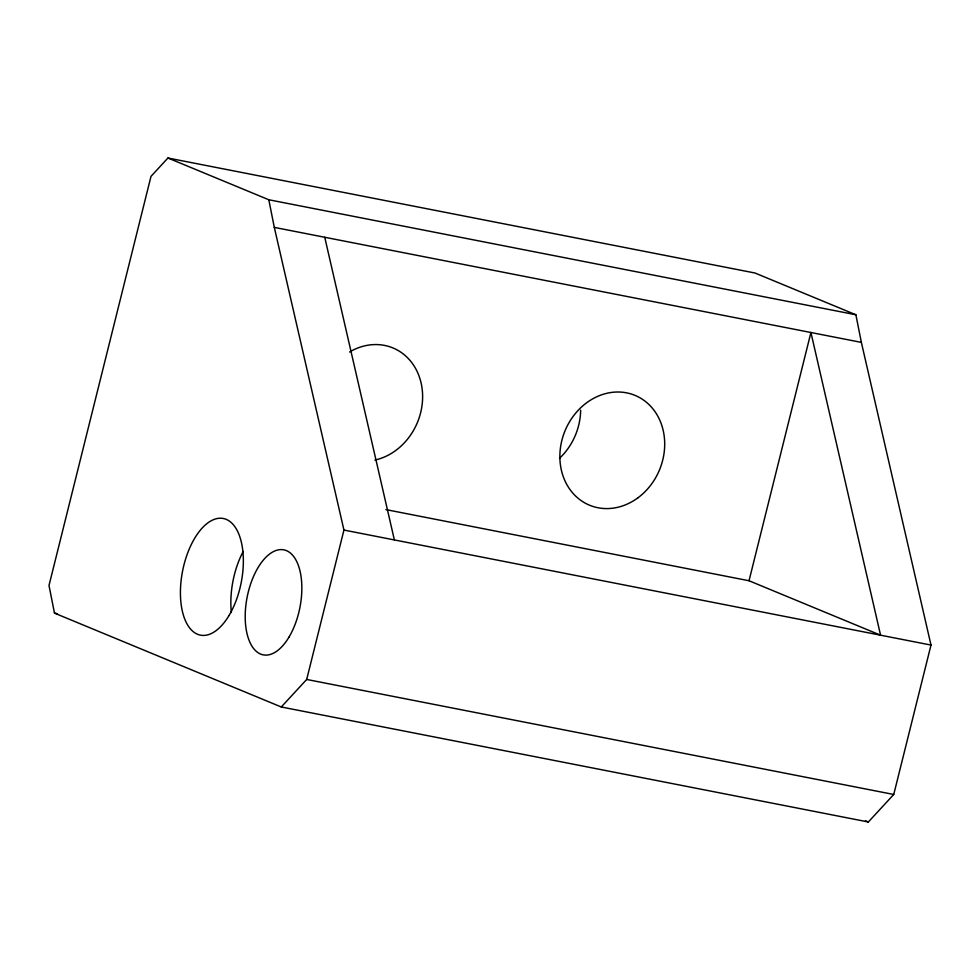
<?xml version="1.0" encoding="UTF-8"?>
<svg xmlns="http://www.w3.org/2000/svg" width="980" height="980" viewBox="0 0 980 980"><rect width="100%" height="100%" fill="white"/><g stroke="black" fill="none" stroke-linecap="round" stroke-linejoin="round"><path stroke-width="1.47" d="M281.285 706.984L306.691 679.458L343.943 530.058L274.302 227.385L268.814 199.761L167.948 158.013L151.006 176.351L49 585.489L54.476 613.113L281.285 706.984L868.341 821.987L893.748 794.474L931 645.073L861.359 342.388L855.883 314.764L755.004 273.016L167.948 158.013M749.026 580.748L810.926 332.514L880.567 635.187L749.026 580.748L385.887 509.6M268.814 199.761L855.883 314.764M274.302 227.385L861.359 342.388M343.943 530.058L931 645.073M54.476 613.113L57.477 613.701M306.691 679.458L893.748 794.474M865.524 820.823L868.341 821.987M324.735 237.258L394.377 539.943M349.578 351.991A59.449 51.132 -67.5 0 1 421.033 382.69A59.449 51.132 -67.5 0 1 374.887 460.061M580.65 410.179A59.449 51.132 -67.5 0 1 559.507 458.322M231.366 612.488A59.449 29.878 -78.9 0 1 243.199 551.495M637.808 497.913A59.449 51.132 -67.5 0 0 639.168 397.353A59.449 51.132 -67.5 0 0 559.862 455.627A59.449 51.132 -67.5 0 0 637.808 497.913M228.977 615.599A59.449 29.878 -78.9 0 0 226.209 519.363A59.449 29.878 -78.9 0 0 180.455 595.522A59.449 29.878 -78.9 0 0 228.977 615.599M288.916 637.233A53.508 26.889 -78.9 0 0 286.417 550.625A53.508 26.889 -78.9 0 0 245.233 619.164A53.508 26.889 -78.9 0 0 288.916 637.233"/></g></svg>
